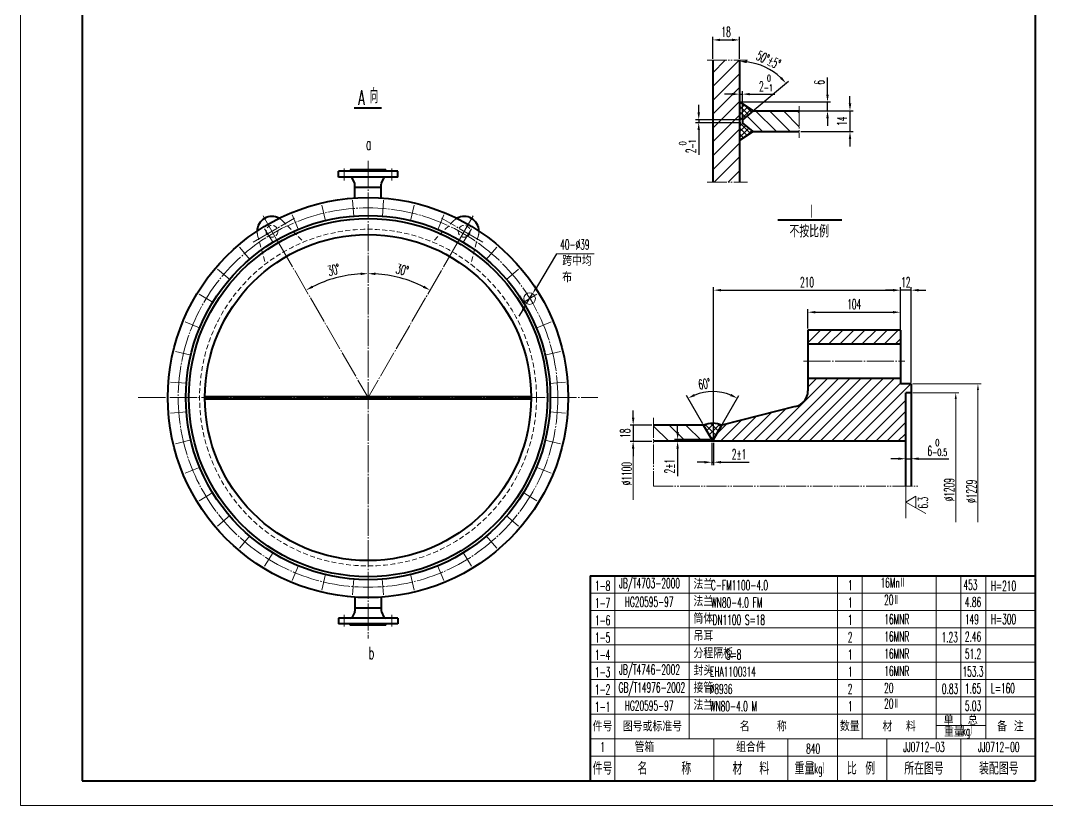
# Model space of a CAD drawing. Header units: millimetres. Extents: x 653 to 3278, y 1219 to 2187.
# Drawn here: x 653.4 to 1068.9, y 1592.8 to 1910.6 of the extents above; entities that cross this region are included whole.
import ezdxf

# ---------------------------------------------------------------- set-up
doc = ezdxf.new("R2010")
doc.units = ezdxf.units.MM
for name, pattern in [('JIS_02_2.0', [3, 2, -1]), ('JIS_08_11', [12.8, 11, -0.6, 0.6, -0.6]), ('JIS_09_08', [10.75, 8, -0.55, 0.55, -0.55, 0.55, -0.55])]:
    doc.linetypes.add(name, pattern=pattern)
for name, color, linetype, lineweight in [('图层1', 1, 'Continuous', 40), ('图层2', 4, 'JIS_08_11', 20), ('图层3', 2, 'Continuous', 20), ('图层4', 5, 'JIS_02_2.0', 20), ('图层5', 6, 'JIS_09_08', 20)]:
    doc.layers.add(name, color=color, linetype=linetype, lineweight=lineweight)
doc.styles.get("Standard").update_dxf_attribs({"font": 'romans.shx', "width": 0.55, "height": 4, "bigfont": 'gbcbig.shx'})
doc.styles.add('数字', font='romans.shx', dxfattribs={"width": 0.55, "height": 4, "bigfont": 'gbcbig.shx'})
doc.styles.add('文字', font='romans.shx', dxfattribs={"height": 4, "bigfont": 'gbcbig.shx'})
doc.styles.add('样式 2', font='romans.shx', dxfattribs={"width": 0.55, "height": 4, "bigfont": 'gbcbig.shx'})
doc.dimstyles.new('ISO-25', dxfattribs={"dimtxt": 4, "dimasz": 3, "dimexe": 1.25, "dimexo": 0.625, "dimgap": 1.25, "dimtad": 1, "dimtoh": 1, "dimtxsty": 'Standard', "dimcen": 2.5, "dimadec": 1, "dimazin": 2, "dimtfac": 1, "dimtmove": 0, "dimatfit": 3, "dimfxl": 1, "dimarcsym": 0})
doc.dimstyles.new('副本 ISO-25', dxfattribs={"dimtxt": 4, "dimasz": 3, "dimexe": 1.25, "dimexo": 0.625, "dimgap": 1.25, "dimtad": 1, "dimdec": 1, "dimtxsty": 'Standard', "dimcen": 2.5, "dimazin": 2, "dimtfac": 1, "dimtdec": 1, "dimtmove": 0, "dimatfit": 3, "dimfxl": 1, "dimarcsym": 0})

# ---------------------------------------------------------------- blocks, each defined once
blk = doc.blocks.new('*D292')
at = {"layer": 'Defpoints', "color": 0}
for p in [(944.24, 1902.78), (933.44, 1894.53), (944.24, 1894.53)]:
    blk.add_point(p, dxfattribs=at)
at = {"layer": '图层3', "color": 0, "lineweight": -2}
for p, q in [((933.44, 1895.16), (933.44, 1904.03)), ((944.24, 1895.16), (944.24, 1904.03)), ((936.44, 1902.78), (941.24, 1902.78))]:
    blk.add_line(p, q, dxfattribs=at)
at = {"layer": '图层3', "color": 0}
for points in [[(936.44, 1903.28), (936.44, 1902.28), (933.44, 1902.78)], [(941.24, 1903.28), (941.24, 1902.28), (944.24, 1902.78)]]:
    blk.add_solid(points, dxfattribs=at)
at = {"layer": '图层3', "color": 0, "insert": (938.84, 1906.03), "char_height": 4, "attachment_point": 5, "style": '数字'}
blk.add_mtext('18', dxfattribs=at)
blk = doc.blocks.new('*D293')
at = {"layer": 'Defpoints', "color": 0}
for p in [(944.24, 1894.53), (957.76, 1890), (949.73, 1874.05), (945.44, 1870.45), (944.24, 1845.17)]:
    blk.add_point(p, dxfattribs=at)
at = {"layer": '图层3', "color": 0, "lineweight": -2}
blk.add_line((950.21, 1874.45), (964.05, 1886.06), dxfattribs=at)
blk.add_arc((944.24, 1869.45), 24.6, 46.9905, 83.0095, dxfattribs=at)
at = {"layer": '图层3', "color": 0}
for points in [[(947.21, 1893.37), (947.27, 1894.37), (944.24, 1894.05)], [(961.39, 1887.78), (960.66, 1887.09), (963.09, 1885.26)]]:
    blk.add_solid(points, dxfattribs=at)
at = {"layer": '图层3', "color": 0, "insert": (956.01, 1894.69), "char_height": 4, "attachment_point": 5, "rotation": 335, "style": '数字'}
blk.add_mtext('50%%D%%P5%%D', dxfattribs=at)
blk = doc.blocks.new('*D294')
at = {"layer": 'Defpoints', "color": 0}
for p in [(944.24, 1880.82), (944.24, 1870.45), (945.44, 1870.45)]:
    blk.add_point(p, dxfattribs=at)
at = {"layer": '图层3', "color": 0, "lineweight": -2}
for p, q in [((941.24, 1880.82), (938.24, 1880.82)), ((944.24, 1871.08), (944.24, 1882.07)), ((944.24, 1880.82), (945.44, 1880.82)), ((945.44, 1871.08), (945.44, 1882.07)), ((948.44, 1880.82), (958.5, 1880.82))]:
    blk.add_line(p, q, dxfattribs=at)
at = {"layer": '图层3', "color": 0}
for points in [[(941.24, 1881.32), (941.24, 1880.32), (944.24, 1880.82)], [(948.44, 1881.32), (948.44, 1880.32), (945.44, 1880.82)]]:
    blk.add_solid(points, dxfattribs=at)
at = {"layer": '图层3', "color": 0, "insert": (954.97, 1885.33), "char_height": 4, "attachment_point": 5, "style": '数字'}
blk.add_mtext('2{\\H0.6978x;\\S 0^ -1;}', dxfattribs=at)
blk = doc.blocks.new('*D295')
at = {"layer": 'Defpoints', "color": 0}
for p in [(968.47, 1874.05), (968.47, 1865.65), (988.97, 1865.65)]:
    blk.add_point(p, dxfattribs=at)
at = {"layer": '图层3', "color": 0, "lineweight": -2}
for p, q in [((988.97, 1877.05), (988.97, 1880.05)), ((969.09, 1874.05), (990.22, 1874.05)), ((988.97, 1874.05), (988.97, 1865.65)), ((969.09, 1865.65), (990.22, 1865.65)), ((988.97, 1862.65), (988.97, 1859.65))]:
    blk.add_line(p, q, dxfattribs=at)
at = {"layer": '图层3', "color": 0}
for points in [[(988.47, 1877.05), (989.47, 1877.05), (988.97, 1874.05)], [(988.47, 1862.65), (989.47, 1862.65), (988.97, 1865.65)]]:
    blk.add_solid(points, dxfattribs=at)
at = {"layer": '图层3', "color": 0, "insert": (985.72, 1869.85), "char_height": 4, "attachment_point": 5, "rotation": 90, "style": '数字'}
blk.add_mtext('14', dxfattribs=at)
blk = doc.blocks.new('*D296')
at = {"layer": 'Defpoints', "color": 0}
for p in [(944.24, 1877.65), (949.73, 1874.05), (979.87, 1874.05)]:
    blk.add_point(p, dxfattribs=at)
at = {"layer": '图层3', "color": 0, "lineweight": -2}
for p, q in [((979.87, 1880.65), (979.87, 1887.51)), ((944.87, 1877.65), (981.12, 1877.65)), ((950.36, 1874.05), (981.12, 1874.05)), ((979.87, 1874.05), (979.87, 1877.65)), ((979.87, 1871.05), (979.87, 1868.05))]:
    blk.add_line(p, q, dxfattribs=at)
at = {"layer": '图层3', "color": 0}
for points in [[(979.37, 1880.65), (980.37, 1880.65), (979.87, 1877.65)], [(979.37, 1871.05), (980.37, 1871.05), (979.87, 1874.05)]]:
    blk.add_solid(points, dxfattribs=at)
at = {"layer": '图层3', "color": 0, "insert": (976.62, 1885.58), "char_height": 4, "attachment_point": 5, "rotation": 90}
blk.add_mtext('6', dxfattribs=at)
blk = doc.blocks.new('*D297')
at = {"layer": 'Defpoints', "color": 0}
for p in [(945.44, 1870.45), (927.77, 1869.25), (945.44, 1869.25)]:
    blk.add_point(p, dxfattribs=at)
at = {"layer": '图层3', "color": 0, "lineweight": -2}
for p, q in [((927.77, 1873.45), (927.77, 1876.45)), ((944.82, 1870.45), (926.52, 1870.45)), ((927.77, 1870.45), (927.77, 1869.25)), ((944.82, 1869.25), (926.52, 1869.25)), ((927.77, 1866.25), (927.77, 1856.19))]:
    blk.add_line(p, q, dxfattribs=at)
at = {"layer": '图层3', "color": 0}
for points in [[(927.27, 1873.45), (928.27, 1873.45), (927.77, 1870.45)], [(927.27, 1866.25), (928.27, 1866.25), (927.77, 1869.25)]]:
    blk.add_solid(points, dxfattribs=at)
at = {"layer": '图层3', "color": 0, "insert": (923.25, 1859.72), "char_height": 4, "attachment_point": 5, "rotation": 90}
blk.add_mtext('2{\\H0.7x;\\S 0^ -1;}', dxfattribs=at)
blk = doc.blocks.new('*D314')
at = {"layer": 'Defpoints', "color": 0}
for p in [(793.97, 1853.83), (751.49, 1831.53), (785.26, 1807.38), (793.97, 1757.95), (793.97, 1660.46)]:
    blk.add_point(p, dxfattribs=at)
at = {"layer": '图层3', "color": 0, "lineweight": -2}
blk.add_arc((793.97, 1757.95), 50.19, 93.4249, 116.5751, dxfattribs=at)
at = {"layer": '图层3', "color": 0}
for points in [[(790.96, 1808.55), (790.99, 1807.55), (793.97, 1808.14)], [(771.75, 1802.4), (771.28, 1803.28), (768.88, 1801.42)]]:
    blk.add_solid(points, dxfattribs=at)
at = {"layer": '图层3', "color": 0, "insert": (780.11, 1809.68), "char_height": 4, "attachment_point": 5, "rotation": 15, "style": '数字'}
blk.add_mtext('30°', dxfattribs=at)
blk = doc.blocks.new('*D315')
at = {"layer": 'Defpoints', "color": 0}
for p in [(793.97, 1853.83), (836.45, 1831.53), (811.14, 1805.12), (793.97, 1757.95), (793.97, 1660.46)]:
    blk.add_point(p, dxfattribs=at)
at = {"layer": '图层3', "color": 0, "lineweight": -2}
blk.add_arc((793.97, 1757.95), 50.19, 63.4249, 86.5751, dxfattribs=at)
at = {"layer": '图层3', "color": 0}
for points in [[(796.96, 1807.55), (796.99, 1808.55), (793.97, 1808.14)], [(816.67, 1803.28), (816.19, 1802.4), (819.07, 1801.42)]]:
    blk.add_solid(points, dxfattribs=at)
at = {"layer": '图层3', "color": 0, "insert": (807.83, 1809.68), "char_height": 4, "attachment_point": 5, "rotation": 345, "style": '数字'}
blk.add_mtext('30°', dxfattribs=at)
blk = doc.blocks.new('*D316')
at = {"layer": 'Defpoints', "color": 0}
for p in [(860.56, 1800.01), (858.14, 1796)]:
    blk.add_point(p, dxfattribs=at)
at = {"layer": '图层3', "color": 0, "lineweight": -2}
for p, q in [((870.27, 1816.1), (862.11, 1802.58)), ((858.14, 1796), (860.56, 1800.01)), ((856.59, 1793.43), (855.04, 1790.86))]:
    blk.add_line(p, q, dxfattribs=at)
at = {"layer": '图层3', "color": 0}
for points in [[(861.68, 1802.84), (862.53, 1802.32), (860.56, 1800.01)], [(856.16, 1793.69), (857.02, 1793.17), (858.14, 1796)]]:
    blk.add_solid(points, dxfattribs=at)
blk = doc.blocks.new('*D317')
at = {"layer": 'Defpoints', "color": 0}
for p in [(909.45, 1746.76), (901.25, 1740.23), (909.45, 1740.23)]:
    blk.add_point(p, dxfattribs=at)
at = {"layer": '图层3', "color": 0, "lineweight": -2}
for p, q in [((901.25, 1749.76), (901.25, 1752.76)), ((908.83, 1746.76), (900, 1746.76)), ((901.25, 1746.76), (901.25, 1740.23)), ((908.83, 1740.23), (900, 1740.23)), ((901.25, 1737.23), (901.25, 1734.23))]:
    blk.add_line(p, q, dxfattribs=at)
at = {"layer": '图层3', "color": 0}
for points in [[(900.75, 1749.76), (901.75, 1749.76), (901.25, 1746.76)], [(900.75, 1737.23), (901.75, 1737.23), (901.25, 1740.23)]]:
    blk.add_solid(points, dxfattribs=at)
at = {"layer": '图层3', "color": 0, "insert": (898, 1743.5), "char_height": 4, "attachment_point": 5, "rotation": 90, "style": '数字'}
blk.add_mtext('18', dxfattribs=at)
blk = doc.blocks.new('*D318')
at = {"layer": 'Defpoints', "color": 0}
for p in [(936.9, 1760.06), (929.74, 1746.76), (937.11, 1746.76), (933.07, 1741), (933.79, 1741)]:
    blk.add_point(p, dxfattribs=at)
at = {"layer": '图层3', "color": 0, "lineweight": -2}
for p, q in [((929.43, 1747.3), (922.8, 1758.77)), ((937.42, 1747.3), (944.05, 1758.77))]:
    blk.add_line(p, q, dxfattribs=at)
blk.add_arc((933.43, 1740.38), 19.99, 68.6057, 111.3943, dxfattribs=at)
at = {"layer": '图层3', "color": 0}
for points in [[(926.35, 1758.54), (925.92, 1759.44), (923.43, 1757.69)], [(940.94, 1759.44), (940.5, 1758.54), (943.42, 1757.69)]]:
    blk.add_solid(points, dxfattribs=at)
at = {"layer": '图层3', "color": 0, "insert": (930.07, 1763.49), "char_height": 4, "attachment_point": 5, "rotation": 8.2746, "style": '数字'}
blk.add_mtext('60°', dxfattribs=at)
blk = doc.blocks.new('*D319')
at = {"layer": 'Defpoints', "color": 0}
for p in [(933.07, 1740.28), (933.79, 1740.28), (933.79, 1731.77)]:
    blk.add_point(p, dxfattribs=at)
at = {"layer": '图层3', "color": 0, "lineweight": -2}
for p, q in [((933.07, 1739.65), (933.07, 1730.52)), ((933.79, 1739.65), (933.79, 1730.52)), ((930.07, 1731.77), (927.07, 1731.77)), ((933.07, 1731.77), (933.79, 1731.77)), ((936.79, 1731.77), (948.14, 1731.77))]:
    blk.add_line(p, q, dxfattribs=at)
at = {"layer": '图层3', "color": 0}
for points in [[(930.07, 1732.27), (930.07, 1731.27), (933.07, 1731.77)], [(936.79, 1732.27), (936.79, 1731.27), (933.79, 1731.77)]]:
    blk.add_solid(points, dxfattribs=at)
at = {"layer": '图层3', "color": 0, "insert": (944.07, 1735.02), "char_height": 4, "attachment_point": 5, "style": '数字'}
blk.add_mtext('2%%P1', dxfattribs=at)
blk = doc.blocks.new('*D320')
at = {"layer": 'Defpoints', "color": 0}
for p in [(933.07, 1741), (919.23, 1740.24), (933.07, 1740.24)]:
    blk.add_point(p, dxfattribs=at)
at = {"layer": '图层3', "color": 0, "lineweight": -2}
for p, q in [((919.23, 1744), (919.23, 1747)), ((932.44, 1741), (917.98, 1741)), ((919.23, 1741), (919.23, 1740.24)), ((932.44, 1740.24), (917.98, 1740.24)), ((919.23, 1737.24), (919.23, 1726.09))]:
    blk.add_line(p, q, dxfattribs=at)
at = {"layer": '图层3', "color": 0}
for points in [[(918.73, 1744), (919.73, 1744), (919.23, 1741)], [(918.73, 1737.24), (919.73, 1737.24), (919.23, 1740.24)]]:
    blk.add_solid(points, dxfattribs=at)
at = {"layer": '图层3', "color": 0, "insert": (915.98, 1730.16), "char_height": 4, "attachment_point": 5, "rotation": 90}
blk.add_mtext('2%%P1', dxfattribs=at)
blk = doc.blocks.new('*D321')
at = {"layer": 'Defpoints', "color": 0}
for p in [(1009.39, 1801.44), (1009.39, 1785.28), (933.79, 1741)]:
    blk.add_point(p, dxfattribs=at)
at = {"layer": '图层3', "color": 0, "lineweight": -2}
for p, q in [((933.79, 1741.62), (933.79, 1802.69)), ((936.79, 1801.44), (1006.39, 1801.44)), ((1009.39, 1785.9), (1009.39, 1802.69))]:
    blk.add_line(p, q, dxfattribs=at)
at = {"layer": '图层3', "color": 0}
for points in [[(936.79, 1801.94), (936.79, 1800.94), (933.79, 1801.44)], [(1006.39, 1801.94), (1006.39, 1800.94), (1009.39, 1801.44)]]:
    blk.add_solid(points, dxfattribs=at)
at = {"layer": '图层3', "color": 0, "insert": (971.59, 1804.69), "char_height": 4, "attachment_point": 5, "style": '数字'}
blk.add_mtext('210', dxfattribs=at)
blk = doc.blocks.new('*D322')
at = {"layer": 'Defpoints', "color": 0}
for p in [(1009.39, 1792.51), (971.95, 1785.28), (1009.39, 1785.28)]:
    blk.add_point(p, dxfattribs=at)
at = {"layer": '图层3', "color": 0, "lineweight": -2}
for p, q in [((971.95, 1785.9), (971.95, 1793.76)), ((974.95, 1792.51), (1006.39, 1792.51)), ((1009.39, 1785.9), (1009.39, 1793.76))]:
    blk.add_line(p, q, dxfattribs=at)
at = {"layer": '图层3', "color": 0}
for points in [[(974.95, 1793.01), (974.95, 1792.01), (971.95, 1792.51)], [(1006.39, 1793.01), (1006.39, 1792.01), (1009.39, 1792.51)]]:
    blk.add_solid(points, dxfattribs=at)
at = {"layer": '图层3', "color": 0, "insert": (990.67, 1795.76), "char_height": 4, "attachment_point": 5, "style": '数字'}
blk.add_mtext('104', dxfattribs=at)
blk = doc.blocks.new('*D323')
at = {"layer": 'Defpoints', "color": 0}
for p in [(1009.39, 1801.44), (1009.39, 1763.5), (1013.71, 1763.5)]:
    blk.add_point(p, dxfattribs=at)
at = {"layer": '图层3', "color": 0, "lineweight": -2}
for p, q in [((1006.39, 1801.44), (1003.39, 1801.44)), ((1009.39, 1764.12), (1009.39, 1802.69)), ((1013.71, 1801.44), (1009.39, 1801.44)), ((1013.71, 1764.12), (1013.71, 1802.69)), ((1016.71, 1801.44), (1019.71, 1801.44))]:
    blk.add_line(p, q, dxfattribs=at)
at = {"layer": '图层3', "color": 0}
for points in [[(1006.39, 1801.94), (1006.39, 1800.94), (1009.39, 1801.44)], [(1016.71, 1801.94), (1016.71, 1800.94), (1013.71, 1801.44)]]:
    blk.add_solid(points, dxfattribs=at)
at = {"layer": '图层3', "color": 0, "insert": (1011.55, 1804.69), "char_height": 4, "attachment_point": 5, "style": '数字'}
blk.add_mtext('12', dxfattribs=at)
blk = doc.blocks.new('*D324')
at = {"layer": 'Defpoints', "color": 0}
for p in [(1011.55, 1733.19), (1013.71, 1733.19), (1013.71, 1733.19)]:
    blk.add_point(p, dxfattribs=at)
at = {"layer": '图层3', "color": 0, "lineweight": -2}
for p, q in [((1008.55, 1733.19), (1005.55, 1733.19)), ((1011.55, 1733.81), (1011.55, 1734.44)), ((1011.55, 1733.19), (1013.71, 1733.19)), ((1013.71, 1733.81), (1013.71, 1734.44)), ((1016.71, 1733.19), (1028.93, 1733.19))]:
    blk.add_line(p, q, dxfattribs=at)
at = {"layer": '图层3', "color": 0}
for points in [[(1008.55, 1733.69), (1008.55, 1732.69), (1011.55, 1733.19)], [(1016.71, 1733.69), (1016.71, 1732.69), (1013.71, 1733.19)]]:
    blk.add_solid(points, dxfattribs=at)
at = {"layer": '图层3', "color": 0, "insert": (1024.32, 1737.7), "char_height": 4, "attachment_point": 5, "style": '数字'}
blk.add_mtext('6{\\H0.6978x;\\S 0^ -0.5;}', dxfattribs=at)

msp = doc.modelspace()

# ---------------------------------------------------------------- hatches: boundary and pattern name
at = {"layer": '图层3'}
h = msp.add_hatch(dxfattribs=at)
h.set_pattern_fill('ANSI31', color=256, scale=1.25, style=0)
h.set_pattern_definition([(45, (106.5156, 114.0405), (-2.80633, 2.80633), [])])
h.paths.add_polyline_path([(933.442, 1845.171), (944.242, 1845.171), (944.242, 1894.535), (933.442, 1894.535)])
h = msp.add_hatch(dxfattribs=at)
h.set_pattern_fill('ANSI37', color=256, scale=0.5, angle=90, style=0)
h.set_pattern_definition([(135, (106.5156, 114.0405), (-1.122532, -1.122532), []), (225, (106.5156, 114.0405), (1.122532, -1.122532), [])])
h.paths.add_polyline_path([(944.242, 1862.053), (949.732, 1865.653), (945.442, 1869.253), (945.442, 1870.453), (949.732, 1874.053), (944.242, 1877.653)])
h = msp.add_hatch(dxfattribs=at)
h.set_pattern_fill('ANSI31', color=256, scale=1.25, angle=90, style=0)
h.set_pattern_definition([(135, (106.5156, 114.0405), (-2.80633, -2.80633), [])])
h.paths.add_polyline_path([(949.732, 1874.053), (945.442, 1870.453), (945.442, 1869.253), (949.732, 1865.653), (968.467, 1865.653), (968.467, 1874.053)])
h = msp.add_hatch(dxfattribs=at)
h.set_pattern_fill('ANSI31', color=256, style=0)
h.paths.add_polyline_path([(1011.546, 1759.9), (1013.706, 1759.9), (1013.706, 1763.5), (1009.386, 1763.5), (1009.386, 1765.66), (971.946, 1765.66), (971.946, 1760.616, -0.3525056), (966.85, 1754.286), (937.112, 1746.76), (933.786, 1741), (933.786, 1740.244), (1011.546, 1740.279)])
h.paths.add_polyline_path([(1009.386, 1785.28), (971.946, 1785.28), (971.946, 1779.7), (1009.386, 1779.7)])
h = msp.add_hatch(dxfattribs=at)
h.set_pattern_fill('ANSI31', color=256, scale=1.5, angle=90, style=0)
h.set_pattern_definition([(135, (-90.4756, -271.0218), (-3.367596, -3.367596), [])])
h.paths.add_polyline_path([(933.066, 1740.244), (933.066, 1741), (929.741, 1746.76), (909.45, 1746.76), (909.45, 1740.233)])
h = msp.add_hatch(dxfattribs=at)
h.set_pattern_fill('ANSI37', color=256, scale=0.6, style=0)
h.set_pattern_definition([(45, (-90.4756, -271.0218), (-1.3470384, 1.3470384), []), (135, (-90.4756, -271.0218), (-1.3470384, -1.3470384), [])])
h.paths.add_polyline_path([(933.066, 1741), (933.066, 1740.244), (933.786, 1740.244), (933.786, 1741), (937.112, 1746.76, 0.2121698), (929.741, 1746.76)])

# ---------------------------------------------------------------- linework, layer by layer
at = {"layer": '图层1'}
for p, q in [((678.366, 2176.779), (678.366, 1602.779)), ((1063.866, 2176.779), (1063.866, 1602.779)), ((933.442, 1894.535), (933.442, 1845.171)), ((944.242, 1894.535), (944.242, 1845.171)), ((788.402, 1875.268), (799.391, 1875.268)), ((949.732, 1874.053), (944.242, 1877.653)), ((949.732, 1874.053), (945.442, 1870.453)), ((949.732, 1874.053), (968.467, 1874.053)), ((945.442, 1870.453), (945.442, 1869.253)), ((949.732, 1865.653), (944.242, 1862.053)), ((949.732, 1865.653), (945.442, 1869.253)), ((949.732, 1865.653), (968.467, 1865.653)), ((805.973, 1849.629), (781.973, 1849.629)), ((781.973, 1847.229), (781.973, 1849.629)), ((801.173, 1850.109), (786.773, 1850.109)), ((786.773, 1850.109), (786.773, 1849.629)), ((801.173, 1850.109), (801.173, 1849.629)), ((805.973, 1847.229), (805.973, 1849.629)), ((805.973, 1847.229), (781.973, 1847.229)), ((788.563, 1844.737), (787.569, 1846.82)), ((799.383, 1844.737), (800.378, 1846.82)), ((788.633, 1838.773), (788.633, 1844.426)), ((788.633, 1843.149), (799.313, 1843.149)), ((799.313, 1838.773), (799.313, 1844.426)), ((959.828, 1829.906), (985.66, 1829.906)), ((1009.386, 1785.28), (971.946, 1785.28)), ((971.946, 1785.28), (971.946, 1760.616)), ((1009.386, 1785.28), (1009.386, 1763.5)), ((971.946, 1779.7), (1009.386, 1779.7)), ((1009.386, 1765.66), (971.946, 1765.66)), ((1013.706, 1763.5), (1009.386, 1763.5)), ((1013.706, 1763.5), (1013.706, 1722.139)), ((727.975, 1758.429), (859.971, 1758.429)), ((1013.706, 1759.9), (1011.546, 1759.9)), ((1011.546, 1722.139), (1011.546, 1759.9)), ((727.975, 1757.469), (859.971, 1757.469)), ((966.85, 1754.286), (937.112, 1746.76)), ((929.741, 1746.76), (909.45, 1746.76)), ((933.066, 1741), (929.741, 1746.76)), ((933.786, 1741), (937.112, 1746.76)), ((933.066, 1741), (933.066, 1740.28)), ((933.786, 1741), (933.786, 1740.28)), ((1011.546, 1740.279), (909.45, 1740.233)), ((883.866, 1685.779), (1063.866, 1685.779)), ((883.866, 1685.779), (883.866, 1602.779)), ((788.633, 1677.126), (788.633, 1671.472)), ((799.313, 1677.126), (799.313, 1671.472)), ((788.563, 1671.162), (787.569, 1669.079)), ((788.633, 1672.749), (799.313, 1672.749)), ((799.383, 1671.162), (800.378, 1669.079)), ((805.973, 1668.669), (781.973, 1668.669)), ((781.973, 1668.669), (781.973, 1666.269)), ((805.973, 1666.269), (781.973, 1666.269)), ((786.773, 1665.789), (786.773, 1666.269)), ((801.173, 1665.789), (801.173, 1666.269)), ((805.973, 1668.669), (805.973, 1666.269)), ((801.173, 1665.789), (786.773, 1665.789)), ((678.366, 1602.779), (1063.866, 1602.779))]:
    msp.add_line(p, q, dxfattribs=at)
for radius in [81, 73.74, 72.54, 66]:
    msp.add_circle((793.973, 1757.949), radius, dxfattribs=at)
for centre, radius, start, end in [((786.919, 1846.509), 0.72, 25.51387, 90), ((801.027, 1846.509), 0.72, 90, 154.48613), ((787.913, 1844.426), 0.72, 0, 25.51387), ((800.033, 1844.426), 0.72, 154.48613, 180), ((755.093, 1825.292), 6, 60.84182, 179.15818), ((832.853, 1825.292), 6, 0.84182, 119.15818), ((965.466, 1760.616), 6.48, 282.32865, 0), ((933.426, 1738.465), 9.076, 66.04241, 113.95759), ((787.913, 1671.472), 0.72, 334.48613, 0), ((800.033, 1671.472), 0.72, 180, 205.51387), ((786.919, 1669.389), 0.72, 270, 334.48613), ((801.027, 1669.389), 0.72, 205.51387, 270)]:
    msp.add_arc(centre, radius, start, end, dxfattribs=at)
at = {"layer": '图层2'}
for p, q in [((793.973, 1853.825), (793.973, 1660.456)), ((784.373, 1845.855), (784.373, 1850.655)), ((803.573, 1845.855), (803.573, 1850.655)), ((788.21, 1831.307), (787.685, 1837.842)), ((799.756, 1831.305), (800.261, 1837.842)), ((776.805, 1829.502), (775.265, 1835.875)), ((811.16, 1829.497), (812.681, 1835.875)), ((747.547, 1820.935), (764.27, 1830.59)), ((751.493, 1831.527), (793.973, 1757.949)), ((765.823, 1825.935), (763.305, 1831.989)), ((836.453, 1831.527), (793.973, 1757.949)), ((822.141, 1825.928), (824.641, 1831.989)), ((840.4, 1820.935), (823.677, 1830.59)), ((755.534, 1820.694), (752.1, 1826.28)), ((832.429, 1820.684), (835.846, 1826.28)), ((746.192, 1813.909), (741.926, 1818.888)), ((841.769, 1813.896), (846.02, 1818.888)), ((738.026, 1805.745), (733.034, 1809.996)), ((849.933, 1805.731), (854.912, 1809.996)), ((731.238, 1796.405), (725.643, 1799.822)), ((856.718, 1796.388), (862.304, 1799.822)), ((725.995, 1786.117), (719.933, 1788.618)), ((861.959, 1786.1), (868.013, 1788.618)), ((722.425, 1775.136), (716.047, 1776.658)), ((865.526, 1775.118), (871.899, 1776.658)), ((970.146, 1772.68), (1011.186, 1772.68)), ((720.618, 1763.732), (714.08, 1764.237)), ((867.33, 1763.713), (873.866, 1764.237)), ((700.973, 1757.949), (886.973, 1757.949)), ((720.616, 1752.186), (714.08, 1751.662)), ((867.329, 1752.166), (873.866, 1751.662)), ((722.421, 1740.781), (716.047, 1739.241)), ((865.521, 1740.762), (871.899, 1739.241)), ((725.987, 1729.799), (719.933, 1727.281)), ((861.952, 1729.781), (868.013, 1727.281)), ((731.228, 1719.511), (725.643, 1716.076)), ((856.708, 1719.494), (862.304, 1716.076)), ((738.014, 1710.168), (733.034, 1705.903)), ((849.92, 1710.154), (854.912, 1705.903)), ((746.177, 1702.003), (741.926, 1697.01)), ((841.754, 1701.99), (846.02, 1697.01)), ((755.518, 1695.214), (752.1, 1689.619)), ((832.412, 1695.204), (835.846, 1689.619)), ((765.805, 1689.971), (763.305, 1683.91)), ((822.123, 1689.964), (824.641, 1683.91)), ((776.786, 1686.402), (775.265, 1680.024)), ((788.19, 1684.594), (787.685, 1678.056)), ((799.737, 1684.592), (800.261, 1678.056)), ((811.141, 1686.397), (812.681, 1680.024)), ((784.373, 1670.044), (784.373, 1665.244)), ((803.573, 1670.044), (803.573, 1665.244))]:
    msp.add_line(p, q, dxfattribs=at)
msp.add_circle((793.973, 1757.949), 76.8, dxfattribs=at)
at = {"layer": '图层3'}
for p, q in [((653.366, 2186.779), (653.366, 1592.779)), ((870.268, 1816.104), (885.441, 1816.104)), ((1014.331, 1763.5), (1041.989, 1763.5)), ((1014.331, 1759.9), (1033.014, 1759.9)), ((1040.739, 1761), (1040.739, 1707.533)), ((1031.764, 1757.4), (1031.764, 1707.533)), ((900.627, 1740.233), (899.962, 1740.233)), ((901.212, 1737.733), (901.212, 1716.543)), ((1011.546, 1722.139), (1011.546, 1709.151)), ((1015.619, 1717.996), (1011.546, 1715.645)), ((1015.619, 1717.996), (1015.619, 1713.293)), ((1011.546, 1715.645), (1019.661, 1710.96)), ((893.866, 1685.779), (893.866, 1602.779)), ((923.866, 1685.779), (923.866, 1619.779)), ((983.866, 1685.779), (983.866, 1619.779)), ((993.866, 1685.779), (993.866, 1619.779)), ((1023.866, 1685.779), (1023.866, 1619.779)), ((1033.866, 1685.779), (1033.866, 1625.102)), ((1043.866, 1685.779), (1043.866, 1619.779)), ((883.866, 1678.779), (1063.866, 1678.779)), ((883.866, 1671.779), (1063.866, 1671.779)), ((883.866, 1664.779), (1063.866, 1664.779)), ((883.866, 1657.779), (1063.866, 1657.779)), ((883.866, 1650.779), (1063.866, 1650.779)), ((883.866, 1643.779), (1063.866, 1643.779)), ((883.866, 1636.779), (1063.866, 1636.779)), ((883.866, 1629.779), (1063.866, 1629.779)), ((1023.866, 1625.102), (1043.866, 1625.102)), ((883.866, 1619.779), (1063.866, 1619.779)), ((933.866, 1619.779), (933.866, 1602.779)), ((963.866, 1619.779), (963.866, 1602.779)), ((983.866, 1619.779), (983.866, 1602.779)), ((1003.866, 1619.779), (1003.866, 1602.779)), ((1033.866, 1619.779), (1033.866, 1602.779)), ((883.866, 1612.779), (1063.866, 1612.779)), ((653.366, 1592.779), (1494.366, 1592.779))]:
    msp.add_line(p, q, dxfattribs=at)
msp.add_circle((859.348, 1798.005), 2.34, dxfattribs=at)
for points in [[(1040.322, 1761), (1041.155, 1761), (1040.739, 1763.5)], [(1031.347, 1757.4), (1032.181, 1757.4), (1031.764, 1759.9)], [(900.796, 1737.733), (901.629, 1737.733), (901.212, 1740.233)]]:
    msp.add_solid(points, dxfattribs=at)
at = {"layer": '图层4'}
for p, q in [((759.336, 1829.534), (767.932, 1820.938)), ((828.611, 1829.534), (820.015, 1820.938)), ((749.298, 1823.739), (752.444, 1811.997)), ((838.649, 1823.739), (835.502, 1811.997))]:
    msp.add_line(p, q, dxfattribs=at)
for centre, radius in [((793.973, 1757.949), 68.16), ((755.093, 1825.292), 2.4), ((832.853, 1825.292), 2.4)]:
    msp.add_circle(centre, radius, dxfattribs=at)
for centre, start, end in [((755.093, 1825.292), 45, 60.84182), ((832.853, 1825.292), 119.15818, 135), ((755.093, 1825.292), 179.15818, 195), ((832.853, 1825.292), 345, 0.84182)]:
    msp.add_arc(centre, 6, start, end, dxfattribs=at)
at = {"layer": '图层5'}
for p, q in [((931.158, 1894.535), (947.482, 1894.535)), ((968.467, 1875.94), (968.467, 1863.179)), ((931.158, 1845.171), (947.482, 1845.171)), ((909.45, 1749.691), (909.45, 1722.139)), ((909.45, 1722.139), (1016.461, 1722.139))]:
    msp.add_line(p, q, dxfattribs=at)

# ---------------------------------------------------------------- texts
at = {"layer": '图层3', "char_height": 6, "attachment_point": 1}
for s, insert, width in [('A', (790.001, 1882.434), 7.59589), ('向', (794.726, 1883.141), 6.86805), ('Ⅰ', (971.778, 1836.273), 10)]:
    msp.add_mtext(s, dxfattribs=dict(at, insert=insert, width=width))
at = {"layer": '图层3'}
for s, insert, char_height, width, attachment_point, style in [('a', (793.104, 1863.251), 5, 12.03142, 1, '数字'), ('不按比例', (972.463, 1825.271), 5, 58.34038, 5, '文字'), ('40-%%C39', (871.718, 1821.904), 4, 22.66667, 1, '数字'), ('跨中均布', (872.495, 1815.313), 4, 12.85689, 1, '文字'), ('1-8', (888.866, 1681.765), 4, 10, 5, '数字'), ('JB/T4703-2000', (895.567, 1684.798), 4, 30, 1, '数字'), ('法兰', (925.639, 1684.43), 4, 60, 1, '文字'), ('C-FM1100-4.0', (932.709, 1683.956), 4, 58.86368, 1, '数字'), ('1', (988.086, 1683.956), 4, 60, 1, '数字'), ('16MnⅡ', (1001.311, 1684.995), 4, 31.61172, 1, '数字'), ('453', (1034.867, 1684.155), 4, 30, 1, '数字'), ('H=210', (1045.99, 1683.705), 4, 30, 1, '数字'), ('1-7', (888.866, 1674.765), 4, 10, 5, '数字'), ('HG20595-97', (897.847, 1677.203), 4, 30, 1, '数字'), ('法兰', (925.639, 1677.43), 4, 60, 1, '文字'), ('WN80-4.0 FM', (932.782, 1676.956), 4, 58.79144, 1, '数字'), ('1', (988.086, 1676.956), 4, 60, 1, '数字'), ('20Ⅱ', (1002.777, 1678.03), 4, 30, 1, '数字'), ('4.86', (1035.458, 1677.155), 4, 30, 1, '数字'), ('筒体', (925.639, 1670.43), 4, 60, 1, '文字'), ('1-6', (888.866, 1667.765), 4, 10, 5, '数字'), ('DN1100 S=18', (933.361, 1669.956), 4, 58.21263, 1, '数字'), ('1', (988.086, 1669.956), 4, 60, 1, '数字'), ('16MNR', (1002.865, 1670.232), 4, 30, 1, '数字'), ('149', (1035.458, 1670.155), 4, 30, 1, '数字'), ('H=300', (1045.993, 1670.253), 4, 30, 1, '数字'), ('1-5', (888.866, 1660.765), 4, 10, 5, '数字'), ('吊耳', (925.639, 1663.43), 4, 60, 1, '文字'), ('2', (988.086, 1662.956), 4, 60, 1, '数字'), ('16MNR', (1002.865, 1663.232), 4, 30, 1, '数字'), ('1.23', (1026.024, 1662.907), 4, 30, 1, '数字'), ('2.46', (1035.458, 1663.155), 4, 30, 1, '数字'), ('b', (794.26, 1657.081), 5, 12.03142, 1, '数字'), ('1-4', (888.866, 1653.765), 4, 10, 5, '数字'), ('分程隔板', (925.639, 1656.43), 4, 60, 1, '文字'), ('S=8', (938.783, 1655.956), 4, 56.93995, 1, '数字'), ('1', (988.086, 1655.956), 4, 60, 1, '数字'), ('16MNR', (1002.865, 1656.232), 4, 30, 1, '数字'), ('51.2', (1035.458, 1656.155), 4, 30, 1, '数字'), ('JB/T4746-2002', (895.567, 1649.798), 4, 30, 1, '数字'), ('封头', (925.639, 1649.43), 4, 60, 1, '文字'), ('1-3', (888.866, 1646.765), 4, 10, 5, '数字'), ('EHA1100{\\fUniversalMath1 BT|b0|i0|c2|p16;3}14', (932.33, 1648.956), 4, 59.24347, 1, '数字'), ('1', (988.086, 1648.956), 4, 60, 1, '数字'), ('16MNR', (1002.865, 1649.232), 4, 30, 1, '数字'), ('153.3', (1034.478, 1649.067), 4, 30.97942, 1, '数字'), ('1-2', (888.866, 1639.765), 4, 10, 5, '数字'), ('GB/T14976-2002', (908.828, 1639.889), 4, 30, 5, '数字'), ('接管', (925.639, 1642.43), 4, 60, 1, '文字'), ('%%C89{\\fUniversalMath1 BT|b0|i0|c2|p16;3}6', (932.189, 1641.956), 4, 59.38414, 1, '数字'), ('2', (988.086, 1641.956), 4, 60, 1, '数字'), ('20', (1002.777, 1642.369), 4, 30, 1, '数字'), ('0.83', (1026.147, 1642.039), 4, 30, 1, '数字'), ('1.65', (1035.458, 1642.155), 4, 30, 1, '数字'), ('L=160', (1045.993, 1642.258), 4, 30, 1, '数字'), ('1-1', (888.866, 1632.765), 4, 10, 5, '数字'), ('HG20595-97', (897.847, 1635.203), 4, 30, 1, '数字'), ('法兰', (925.639, 1635.43), 4, 60, 1, '文字'), ('WN80-4.0 M', (932.32, 1634.956), 4, 59.25353, 1, '数字'), ('1', (988.086, 1634.956), 4, 60, 1, '数字'), ('20Ⅱ', (1002.777, 1636.03), 4, 30, 1, '数字'), ('5.03', (1035.458, 1635.155), 4, 30, 1, '样式 2'), ('单', (1028.866, 1627.441), 4, 10, 5, '文字'), ('总', (1038.647, 1627.441), 4, 10, 5, '文字'), ('件号', (888.866, 1624.779), 4, 10, 5, '文字'), ('图号或标准号', (909.035, 1624.779), 4, 30.33687, 5, '文字'), ('名    称', (953.866, 1624.779), 4, 60, 5, '文字'), ('数量', (988.866, 1626.874), 4, 10, 2, '文字'), ('材  料', (1008.866, 1624.779), 4, 30, 5, '文字'), ('重量', (1031.004, 1622.647), 4, 20, 5, '文字'), ('（kg）', (1035.966, 1622.385), 3.8, 20, 5, '数字'), ('备 注', (1053.866, 1624.779), 4, 20, 5, '文字'), ('1', (888.866, 1616.441), 4, 10, 5, '数字'), ('管箱', (901.785, 1616.441), 4, 40, 4, '文字'), ('组合件', (948.866, 1616.441), 4, 30, 5, '文字'), ('840', (974.058, 1615.801), 4, 20, 5, '数字'), ('JJ0712-03', (1018.905, 1616.441), 4, 40.60933, 5, '数字'), ('JJ0712-00', (1049.181, 1616.441), 4, 30.41267, 5, '数字'), ('件号', (888.866, 1607.779), 5, 10, 5, '文字'), ('名    称', (913.866, 1607.779), 5, 40, 5, '文字'), ('材  料', (948.866, 1607.779), 5, 30, 5, '文字'), ('重量', (970.531, 1607.779), 5, 20, 5, '文字'), ('（kg）', (976.148, 1607.139), 4, 20, 5, '数字'), ('比 例', (993.433, 1607.779), 5, 20, 5, '文字'), ('所在图号', (1018.905, 1607.779), 5, 20, 5, '文字'), ('装配图号', (1049.181, 1607.779), 5, 20, 5, '文字')]:
    msp.add_mtext(s, dxfattribs=dict(at, insert=insert, char_height=char_height, width=width, attachment_point=attachment_point, style=style))
at = {"layer": '图层3', "char_height": 4, "attachment_point": 5, "rotation": 90, "style": '数字'}
for s, insert in [('%%C1100', (898.587, 1727.138)), ('%%C1209', (1029.139, 1720.632)), ('%%C1229', (1038.114, 1720.008))]:
    msp.add_mtext(s, dxfattribs=dict(at, insert=insert))
at = {"layer": '图层3', "insert": (1016.497, 1713.011), "char_height": 4, "width": 14.12267, "attachment_point": 1, "rotation": 90, "style": '数字'}
msp.add_mtext('6.3', dxfattribs=at)

# ---------------------------------------------------------------- dimensions: what is measured, and where the dimension line sits
at = {"layer": '图层3'}
for base, p1, p2, text, picture, middle in [((944.242, 1902.783), (933.442, 1894.535), (944.242, 1894.535), '18', '*D292', (938.842, 1906.033)), ((1009.386, 1801.435), (933.786, 1741), (1009.386, 1785.28), '210', '*D321', (971.586, 1804.685)), ((1009.386, 1792.506), (971.946, 1785.28), (1009.386, 1785.28), '104', '*D322', (990.666, 1795.756))]:
    dim = msp.add_linear_dim(base=base, p1=p1, p2=p2, text=text, dimstyle='ISO-25', override={"dimtxsty": '数字'}, dxfattribs=at)
    dim.commit()
    dim.dimension.update_dxf_attribs({"geometry": picture, "text_midpoint": middle})
dim = msp.add_angular_dim_2l(base=(957.762, 1890.002), line1=((949.732, 1874.053), (945.442, 1870.453)), line2=((944.242, 1894.535), (944.242, 1845.171)), text='50%%D%%P5%%D', dimstyle='ISO-25', override={"dimtxsty": '数字'}, dxfattribs=at)
dim.commit()
dim.dimension.update_dxf_attribs({"geometry": '*D293', "text_midpoint": (956.013, 1894.69)})
for base, p1, p2, text, picture, middle in [((944.242, 1880.821), (945.442, 1870.453), (944.242, 1870.453), '2{\\H0.6978x;\\S 0^ -1;}', '*D294', (954.971, 1880.821)), ((1009.386, 1801.435), (1013.706, 1763.5), (1009.386, 1763.5), '12', '*D323', (1011.546, 1801.435)), ((1013.706, 1733.189), (1011.546, 1733.189), (1013.706, 1733.189), '6{\\H0.6978x;\\S 0^ -0.5;}', '*D324', (1024.316, 1733.189)), ((933.786, 1731.765), (933.066, 1740.28), (933.786, 1740.28), '2%%P1', '*D319', (944.066, 1731.765))]:
    dim = msp.add_linear_dim(base=base, p1=p1, p2=p2, text=text, dimstyle='ISO-25', override={"dimtxsty": '数字'}, dxfattribs=at)
    dim.commit()
    dim.dimension.update_dxf_attribs({"geometry": picture, "text_midpoint": middle, "dimtype": 160})
for base, p1, p2, text, picture, middle in [((979.87, 1874.053), (944.242, 1877.653), (949.732, 1874.053), '6', '*D296', (979.87, 1885.584)), ((919.225, 1740.243), (933.066, 1741), (933.066, 1740.243), '2%%P1', '*D320', (919.225, 1730.165))]:
    dim = msp.add_linear_dim(base=base, p1=p1, p2=p2, angle=90, text=text, dimstyle='副本 ISO-25', dxfattribs=at)
    dim.commit()
    dim.dimension.update_dxf_attribs({"geometry": picture, "text_midpoint": middle, "dimtype": 160})
for base, p1, p2, text, picture, middle in [((988.965, 1865.653), (968.467, 1874.053), (968.467, 1865.653), '14', '*D295', (988.965, 1869.853)), ((901.252, 1740.233), (909.45, 1746.76), (909.453, 1740.233), '18', '*D317', (901.252, 1743.496))]:
    dim = msp.add_linear_dim(base=base, p1=p1, p2=p2, angle=90, text=text, dimstyle='ISO-25', override={"dimtxsty": '数字'}, dxfattribs=at)
    dim.commit()
    dim.dimension.update_dxf_attribs({"geometry": picture, "text_midpoint": middle, "dimtype": 160})
dim = msp.add_linear_dim(base=(927.767, 1869.253), p1=(945.442, 1870.453), p2=(945.442, 1869.253), angle=90, text='2{\\H0.7x;\\S 0^ -1;}', dimstyle='副本 ISO-25', dxfattribs=at)
dim.commit()
dim.dimension.update_dxf_attribs({"geometry": '*D297', "text_midpoint": (923.25, 1859.719)})
for base, line1, line2, picture, middle in [((785.257, 1807.382), ((793.973, 1853.825), (793.973, 1660.456)), ((751.493, 1831.527), (793.973, 1757.949)), '*D314', (780.112, 1809.68)), ((811.141, 1805.117), ((836.453, 1831.527), (793.973, 1757.949)), ((793.973, 1853.825), (793.973, 1660.456)), '*D315', (807.834, 1809.68))]:
    dim = msp.add_angular_dim_2l(base=base, line1=line1, line2=line2, dimstyle='ISO-25', override={"dimtxsty": '数字'}, dxfattribs=at)
    dim.commit()
    dim.dimension.update_dxf_attribs({"geometry": picture, "text_midpoint": middle})
dim = msp.add_diameter_dim_2p(p1=(858.139, 1796.002), p2=(860.557, 1800.009), text=' ', dimstyle='ISO-25', dxfattribs=at)
dim.commit()
dim.dimension.update_dxf_attribs({"geometry": '*D316', "text_midpoint": (870.268, 1816.104), "dimtype": 163})
dim = msp.add_angular_dim_2l(base=(936.898, 1760.065), line1=((933.786, 1741), (937.112, 1746.76)), line2=((933.066, 1741), (929.741, 1746.76)), dimstyle='ISO-25', override={"dimtxsty": '数字'}, dxfattribs=at)
dim.commit()
dim.dimension.update_dxf_attribs({"geometry": '*D318', "text_midpoint": (930.549, 1760.16), "dimtype": 162})

doc.saveas('drawing.dxf')
